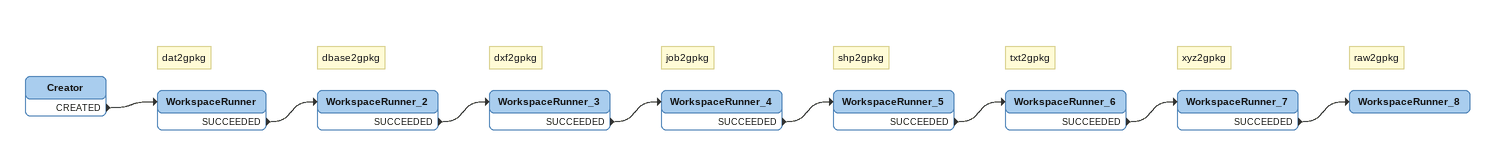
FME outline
Creator
    CREATED -> WorkspaceRunner
Note: dat2gpkg
WorkspaceRunner
    SUCCEEDED -> WorkspaceRunner_2
Note: dbase2gpkg
WorkspaceRunner_2
    SUCCEEDED -> WorkspaceRunner_3
Note: dxf2gpkg
WorkspaceRunner_3
    SUCCEEDED -> WorkspaceRunner_4
Note: job2gpkg
WorkspaceRunner_4
    SUCCEEDED -> WorkspaceRunner_5
Note: shp2gpkg
WorkspaceRunner_5
    SUCCEEDED -> WorkspaceRunner_6
Note: txt2gpkg
WorkspaceRunner_6
    SUCCEEDED -> WorkspaceRunner_7
Note: xyz2gpkg
WorkspaceRunner_7
    SUCCEEDED -> WorkspaceRunner_8
Note: raw2gpkg
WorkspaceRunner_8
